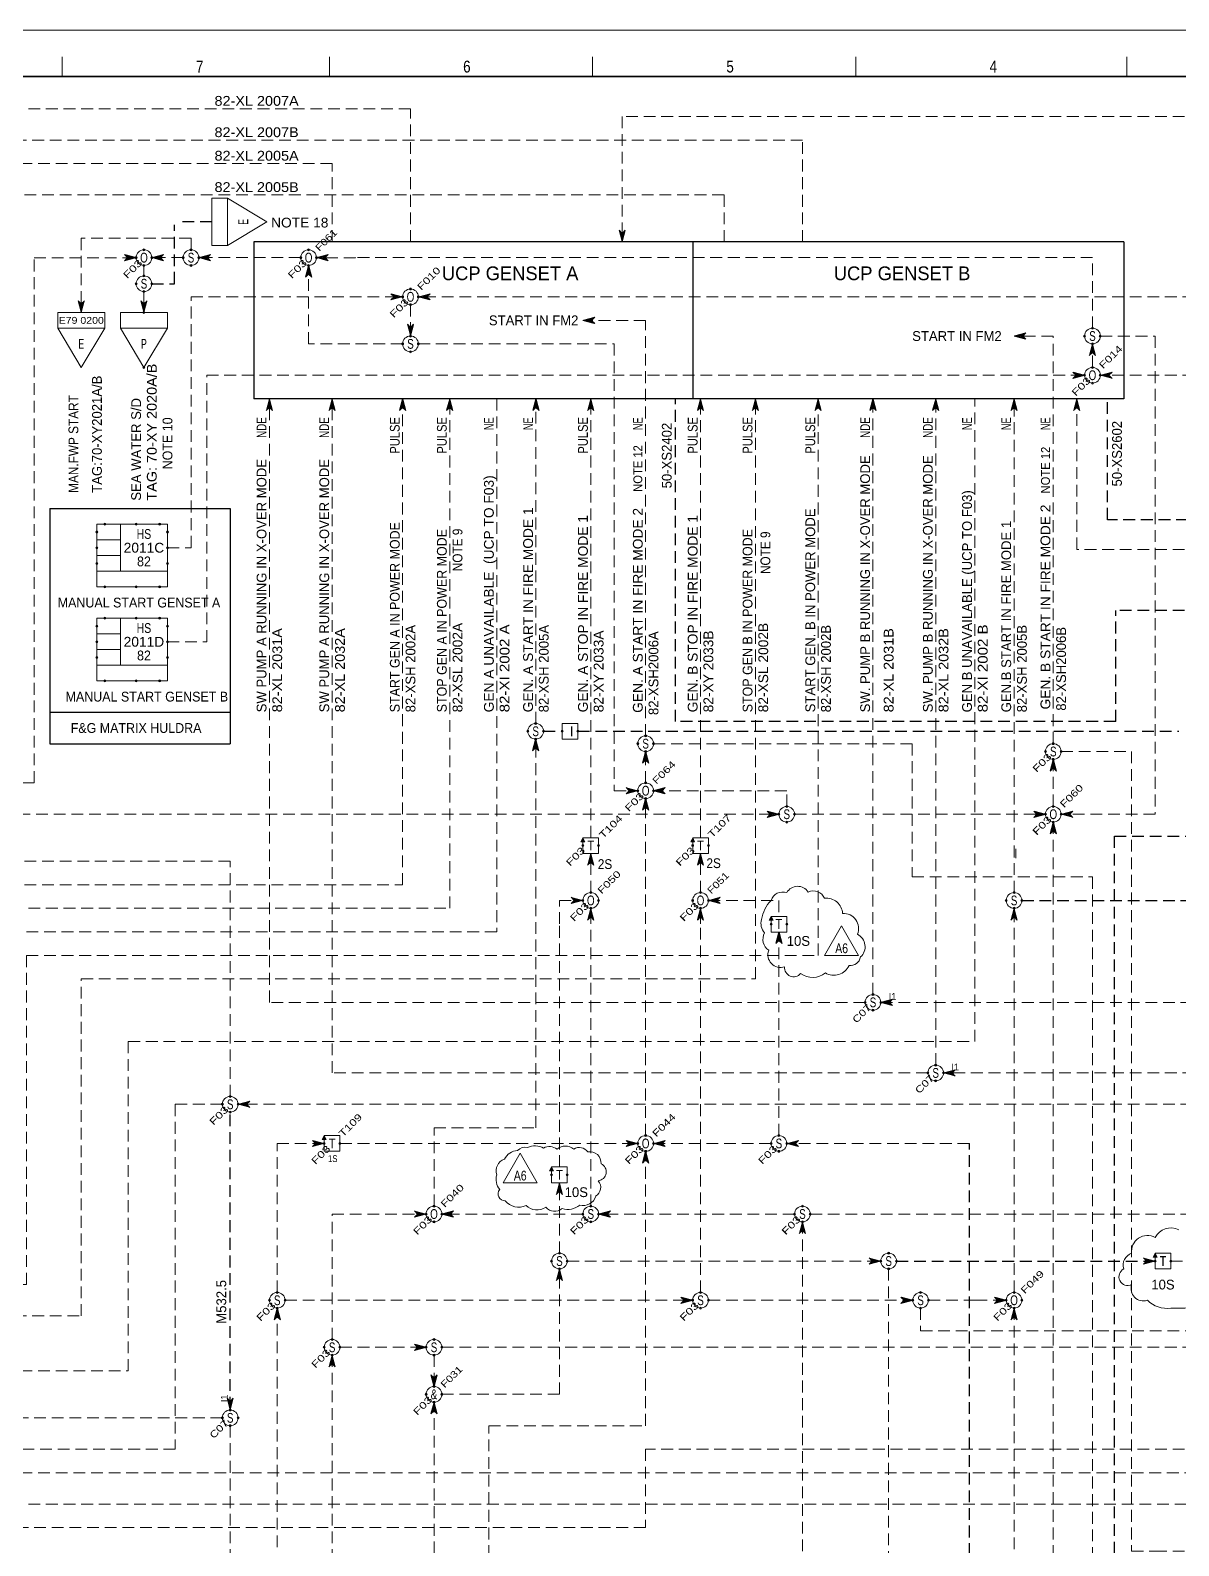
# Model space of a CAD drawing. Header units: millimetres. Extents: x 0 to 841, y 0 to 594.
# Drawn here: x 343 to 636, y 207.4 to 594 of the extents above; entities that cross this region are included whole.
import ezdxf
from ezdxf.enums import TextEntityAlignment as Align

# ---------------------------------------------------------------- set-up
doc = ezdxf.new("R2010")
doc.units = ezdxf.units.MM
doc.header["$PDMODE"] = 32
doc.header["$PDSIZE"] = 0.5
doc.linetypes.add('MEDIUM_DASHED', pattern=[4.5, 3, -1.5])
for name, color, linetype, lineweight in [('1', 7, 'Continuous', 13), ('12', 7, 'Continuous', 25), ('14', 7, 'MEDIUM_DASHED', 25), ('34', 7, 'Continuous', 25), ('46', 7, 'MEDIUM_DASHED', 13), ('48', 7, 'Continuous', 13), ('50', 7, 'Continuous', 13), ('51', 7, 'Continuous', 13), ('53', 7, 'Continuous', 13), ('9', 7, 'Continuous', 13)]:
    doc.layers.add(name, color=color, linetype=linetype, lineweight=lineweight)
doc.layers.add('45', color=7, linetype='Continuous')

msp = doc.modelspace()

# ---------------------------------------------------------------- linework, layer by layer
at = {"layer": '1'}
for p, q in [((351.136, 587.261), (351.136, 582.228)), ((419.297, 587.261), (419.297, 582.228)), ((486.455, 587.261), (486.455, 582.228)), ((553.613, 587.261), (553.613, 582.228)), ((622.776, 587.261), (622.776, 582.228))]:
    msp.add_line(p, q, dxfattribs=at)
at = {"layer": '1', "lineweight": 35}
msp.add_lwpolyline([(829.263, 112.014), (829.263, 582.228), (10.333, 582.228), (10.333, 10.382)], dxfattribs=at)
at = {"layer": '12'}
for p, q in [((400, 540), (400, 500)), ((622, 540), (400, 540)), ((512, 540), (512, 500)), ((622, 540), (622, 500)), ((622, 500), (400, 500)), ((348, 472), (348, 412)), ((348, 472), (394, 472)), ((394, 472), (394, 412)), ((348, 420), (394, 420)), ((348, 412), (394, 412))]:
    msp.add_line(p, q, dxfattribs=at)
at = {"layer": '12', "linetype": 'MEDIUM_DASHED', "lineweight": 13}
for p, q in [((560, 346), (670, 346)), ((676, 328), (576, 328))]:
    msp.add_line(p, q, dxfattribs=at)
at = {"layer": '12', "lineweight": 13}
for points in [[(0, 594), (841, 594), (841, 0), (0, 0)], [(389.339, 539.134), (389.339, 551.134), (393.339, 551.134), (393.339, 539.134)], [(350, 522), (362, 522), (362, 518), (350, 518)]]:
    msp.add_lwpolyline(points, close=True, dxfattribs=at)
for points in [[(393.339, 551.134), (403.339, 545.134), (393.339, 539.134)], [(362, 518), (356, 508), (350, 518)]]:
    msp.add_lwpolyline(points, dxfattribs=at)
at = {"layer": '12', "linetype": 'MEDIUM_DASHED', "lineweight": 13}
for points in [[(462, 500), (462, 364), (332, 364), (332, 192), (332, 190), (332, 188), (188, 188), (188, 101.984), (138, 101.984), (138, 93.795), (150.5, 93.647)], [(226, 108), (226, 148), (246, 148), (246, 252), (368, 252), (368, 336), (584, 336), (584, 500)], [(448, 246), (478, 246), (478, 278)], [(420, 256), (420, 174), (232, 174)]]:
    msp.add_lwpolyline(points, dxfattribs=at)
at = {"layer": '14'}
for p, q in [((389.339, 545.134), (380.945, 545.134)), ((379.764, 529.339), (379.764, 544.378)), ((374, 529.339), (379.764, 529.339)), ((507.638, 417.638), (507.638, 500)), ((642, 446), (619.921, 446)), ((619.921, 417.638), (619.921, 446)), ((619.921, 417.638), (507.638, 417.638)), ((473.937, 415.165), (478.677, 415.165)), ((482.677, 415.165), (636, 415.165)), ((619.638, 178.4), (619.638, 388.425)), ((619.638, 388.425), (715.827, 388.425)), ((596, 372), (650, 372)), ((394, 242.4), (394, 318)), ((582.598, 142), (582.598, 310))]:
    msp.add_line(p, q, dxfattribs=at)
msp.add_lwpolyline([(694, 446), (687.874, 446), (687.874, 469.134), (617.874, 469.134), (617.874, 500)], dxfattribs=at)
at = {"layer": '34'}
for points in [[(394, 242), (394.8, 245), (394, 244.2), (393.2, 245)], [(394, 242), (394.8, 245), (394, 244.2), (393.2, 245)], [(394, 242.4), (394.6, 244.6), (394, 244), (393.4, 244.6)], [(394, 242.4), (394.6, 244.6), (394, 244), (393.4, 244.6)], [(394, 242.8), (394.4, 244.2), (394, 243.8), (393.6, 244.2)], [(394, 242.8), (394.4, 244.2), (394, 243.8), (393.6, 244.2)], [(394, 243.2), (394.2, 243.8), (394, 243.6), (393.8, 243.8)], [(394, 243.2), (394.2, 243.8), (394, 243.6), (393.8, 243.8)]]:
    msp.add_lwpolyline(points, close=True, dxfattribs=at)
at = {"layer": '46'}
for p, q in [((372, 534), (372, 531.339)), ((372, 527.339), (372, 522)), ((472, 417.165), (472, 500)), ((594, 374), (594, 500)), ((594, 272), (594, 370)), ((478, 304), (478, 366)), ((478, 282), (478, 300)), ((634, 280), (696, 280)), ((516, 270), (568.144, 270))]:
    msp.add_line(p, q, dxfattribs=at)
at = {"layer": '46', "lineweight": 25}
msp.add_line((564, 280), (630, 280), dxfattribs=at)
at = {"layer": '46'}
for points in [[(440, 540), (440, 574), (270, 574), (273, 573.2), (272.2, 574), (273, 574.8), (270, 574)], [(750, 532), (768, 532), (768, 572), (494, 572), (494, 540), (494.8, 543), (494, 542.2), (493.2, 543), (494, 540)], [(540, 540), (540, 566), (306, 566), (309, 565.2), (308.2, 566), (309, 566.8), (306, 566)], [(420, 540), (420, 560), (292, 560), (295, 559.2), (294.2, 560), (295, 560.8), (292, 560)], [(520, 540), (520, 552), (324, 552), (327, 551.2), (326.2, 552), (327, 552.8), (324, 552)], [(384, 538), (384, 540.945), (356, 540.945), (356, 522), (356.8, 525), (356, 524.2), (355.2, 525), (356, 522)], [(192, 75.102), (192, 322), (278, 322), (278, 402), (344, 402), (344, 535.984), (370, 535.984)], [(382, 536), (374, 536), (377, 535.2), (376.2, 536), (377, 536.8), (374, 536)], [(412, 536), (386, 536), (389, 535.2), (388.2, 536), (389, 536.8), (386, 536)], [(438, 514), (414, 514), (414, 534), (413.2, 531), (414, 531.8), (414.8, 531), (414, 534)], [(614, 518), (614, 536), (426, 536), (426, 535.984), (416, 535.984)], [(683.795, 522.031), (708, 522.031), (708, 536), (640, 536), (640, 526), (442, 526)], [(378, 462), (384, 462), (384, 526), (438, 526), (435, 526.8), (435.8, 526), (435, 525.2), (438, 526)], [(394, 322), (394, 382), (254, 382), (254, 522), (280, 522), (280, 502), (280.8, 505), (280, 504.2), (279.2, 505), (280, 502)], [(440, 524), (440, 516), (440.8, 519), (440, 518.2), (439.2, 519), (440, 516)], [(500, 414), (500, 520), (484, 520), (487, 519.2), (486.2, 520), (487, 520.8), (484, 520)], [(802, 520), (822, 520), (822, 461.575), (610, 461.575), (610, 500), (609.2, 497), (610, 497.8), (610.8, 497), (610, 500)], [(604, 412), (604, 516), (594, 516), (597, 515.2), (596.2, 516), (597, 516.8), (594, 516)], [(616, 516), (630, 516), (630, 394), (606, 394), (609, 393.2), (608.2, 394), (609, 394.8), (606, 394)], [(442, 514), (492, 514), (492, 400), (498, 400), (495, 400.8), (495.8, 400), (495, 399.2), (498, 400)], [(614, 508), (614, 514), (613.2, 511), (614, 511.8), (614.8, 511), (614, 514)], [(378, 438), (388, 438), (388, 506), (612, 506), (609, 506.8), (609.8, 506), (609, 505.2), (612, 506)], [(684, 498), (702, 498), (702, 472), (640, 472), (640, 506), (616, 506)], [(154, 274), (206, 274), (206, 296), (310, 296), (310, 376), (438, 376), (438, 500)], [(154, 266), (212, 266), (212, 290), (320, 290), (320, 370), (450, 370), (450, 500)], [(258, 274), (342, 274), (342, 358), (544, 358), (544, 500), (543.2, 497), (544, 497.8), (544.8, 497), (544, 500)], [(258, 266), (356, 266), (356, 352), (528, 352), (528, 500), (527.2, 497), (528, 497.8), (528.8, 497), (528, 500)], [(556, 346), (404, 346), (404, 500), (403.2, 497), (404, 497.8), (404.8, 497), (404, 500)], [(572, 328), (420, 328), (420, 500), (419.2, 497), (420, 497.8), (420.8, 497), (420, 500)], [(486, 388), (486, 500), (485.2, 497), (486, 497.8), (486.8, 497), (486, 500)], [(514, 388), (514, 500), (513.2, 497), (514, 497.8), (514.8, 497), (514, 500)], [(558, 348), (558, 500), (557.2, 497), (558, 497.8), (558.8, 497), (558, 500)], [(574, 330), (574, 500), (573.2, 497), (574, 497.8), (574.8, 497), (574, 500)], [(670, 422), (644, 422), (644, 320), (396, 320)], [(502, 412), (568, 412), (568, 378), (614, 378), (614, 128), (506, 128), (506, 60), (314, 60), (317, 59.2), (316.2, 60), (317, 60.8), (314, 60)], [(606, 410), (624, 410), (624, 206), (630, 206), (648, 206), (648, 160), (640, 160), (640, 112.99), (520, 112.99), (520, 28), (314, 28), (317, 27.2), (316.2, 28), (317, 28.8), (314, 28)], [(446, 294), (446, 314), (472, 314), (472, 413.166)], [(500, 402), (500, 410), (499.2, 407), (500, 407.8), (500.8, 407), (500, 410)], [(604, 396), (604, 408), (603.2, 405), (604, 405.8), (604.8, 405), (604, 408)], [(536, 396), (536, 400), (502, 400), (505, 399.2), (504.2, 400), (505, 400.8), (502, 400)], [(500, 312), (500, 398), (499.2, 395), (500, 395.8), (500.8, 395), (500, 398)], [(538, 394), (598, 394), (598, 394), (602, 394), (599, 394.8), (599.8, 394), (599, 393.2), (602, 394)], [(150, 196), (198, 196), (198, 316), (286, 316), (286, 394), (534, 394)], [(604, 164), (604, 392), (603.2, 389), (604, 389.8), (604.8, 389), (604, 392)], [(486, 374), (486, 384), (485.2, 381), (486, 381.8), (486.8, 381), (486, 384)], [(514, 374), (514, 384), (513.2, 381), (514, 381.8), (514.8, 381), (514, 384)], [(670, 380), (660, 380), (660, 232), (500, 232), (500, 212), (300, 212), (303, 211.2), (302.2, 212), (303, 212.8), (300, 212)], [(478, 366), (478, 372), (484, 372)], [(516, 372), (534, 372), (534, 368)], [(486, 294), (486, 370), (485.2, 367), (486, 367.8), (486.8, 367), (486, 370)], [(514, 272), (514, 366), (514, 370)], [(534, 312), (534, 364), (533.2, 361), (534, 361.8), (534.8, 361), (534, 364)], [(284, 156), (284, 218), (690, 218), (690, 326)], [(392, 320), (380, 320), (380, 232), (230, 232), (230, 176), (230.8, 179), (230, 178.2), (229.2, 179), (230, 176)], [(210, 198), (210, 226), (672, 226), (672, 312)], [(406, 272), (406, 310), (418, 310), (415, 310.8), (415.8, 310), (415, 309.2), (418, 310)], [(422, 310), (498, 310), (495, 310.8), (495.8, 310), (495, 309.2), (498, 310)], [(532, 310), (502, 310), (505, 309.2), (504.2, 310), (505, 310.8), (502, 310)], [(582.598, 310), (536, 310), (539, 309.2), (538.2, 310), (539, 310.8), (536, 310)], [(268, 28), (254, 28), (254, 74), (460, 74), (460, 238), (500, 238), (500, 308), (499.2, 305), (500, 305.8), (500.8, 305), (500, 308)], [(420, 260), (420, 292), (444, 292), (441, 292.8), (441.8, 292), (441, 291.2), (444, 292)], [(484, 292), (448, 292), (451, 291.2), (450.2, 292), (451, 292.8), (448, 292)], [(538, 292), (488, 292), (491, 291.2), (490.2, 292), (491, 292.8), (488, 292)], [(540, 188), (540, 290), (539.2, 287), (540, 287.8), (540.8, 287), (540, 290)], [(542, 292), (650, 292), (647, 292.8), (647.8, 292), (647, 291.2), (650, 292)], [(480, 280), (560, 280), (557, 280.8), (557.8, 280), (557, 279.2), (560, 280)], [(562, 278), (562, 162), (602, 162), (599, 162.8), (599.8, 162), (599, 161.2), (602, 162)], [(408, 270), (512, 270), (509, 270.8), (509.8, 270), (509, 269.2), (512, 270)], [(406, 198), (406, 268), (405.2, 265), (406, 265.8), (406.8, 265), (406, 268)], [(570.144, 268), (570.144, 262.205), (698, 262.205)], [(572.144, 270), (584.144, 270), (592, 270)], [(594, 202), (594, 268), (593.2, 265), (594, 265.8), (594.8, 265), (594, 268)], [(392, 240), (152, 240), (152, 260), (151.2, 257), (152, 257.8), (152.8, 257), (152, 260)], [(422, 258), (444, 258), (441, 258.8), (441.8, 258), (441, 257.2), (444, 258)], [(446, 256), (446, 248), (446.8, 251), (446, 250.2), (445.2, 251), (446, 248)], [(448, 258), (728, 258), (725, 258.8), (725.8, 258), (725, 257.2), (728, 258)], [(446, 43.433), (446, 244), (445.2, 241), (446, 241.8), (446.8, 241), (446, 244)], [(394, 238), (394, 98.803), (394.8, 101.803), (394, 101.003), (393.2, 101.803), (394, 98.803)]]:
    msp.add_lwpolyline(points, dxfattribs=at)
for points in [[(494, 540.4), (494.6, 542.6), (494, 542), (493.4, 542.6)], [(494, 540.8), (494.4, 542.2), (494, 541.8), (493.6, 542.2)], [(494, 541.2), (494.2, 541.8), (494, 541.6), (493.8, 541.8)], [(370, 536), (367, 536.8), (367.8, 536), (367, 535.2)], [(369.6, 536), (367.4, 536.6), (368, 536), (367.4, 535.4)], [(369.2, 536), (367.8, 536.4), (368.2, 536), (367.8, 535.6)], [(368.8, 536), (368.2, 536.2), (368.4, 536), (368.2, 535.8)], [(374.4, 536), (376.6, 535.4), (376, 536), (376.6, 536.6)], [(374.8, 536), (376.2, 535.6), (375.8, 536), (376.2, 536.4)], [(375.2, 536), (375.8, 535.8), (375.6, 536), (375.8, 536.2)], [(386.4, 536), (388.6, 535.4), (388, 536), (388.6, 536.6)], [(386.8, 536), (388.2, 535.6), (387.8, 536), (388.2, 536.4)], [(387.2, 536), (387.8, 535.8), (387.6, 536), (387.8, 536.2)], [(414, 533.6), (413.4, 531.4), (414, 532), (414.6, 531.4)], [(416, 536), (419, 535.2), (418.2, 536), (419, 536.8)], [(416.4, 536), (418.6, 535.4), (418, 536), (418.6, 536.6)], [(416.8, 536), (418.2, 535.6), (417.8, 536), (418.2, 536.4)], [(417.2, 536), (417.8, 535.8), (417.6, 536), (417.8, 536.2)], [(414, 533.2), (413.6, 531.8), (414, 532.2), (414.4, 531.8)], [(414, 532.8), (413.8, 532.2), (414, 532.4), (414.2, 532.2)], [(437.6, 526), (435.4, 526.6), (436, 526), (435.4, 525.4)], [(437.2, 526), (435.8, 526.4), (436.2, 526), (435.8, 525.6)], [(436.8, 526), (436.2, 526.2), (436.4, 526), (436.2, 525.8)], [(442, 526), (445, 525.2), (444.2, 526), (445, 526.8)], [(442.4, 526), (444.6, 525.4), (444, 526), (444.6, 526.6)], [(442.8, 526), (444.2, 525.6), (443.8, 526), (444.2, 526.4)], [(443.2, 526), (443.8, 525.8), (443.6, 526), (443.8, 526.2)], [(356, 522.4), (356.6, 524.6), (356, 524), (355.4, 524.6)], [(356, 522.8), (356.4, 524.2), (356, 523.8), (355.6, 524.2)], [(356, 523.2), (356.2, 523.8), (356, 523.6), (355.8, 523.8)], [(372, 522), (372.8, 525), (372, 524.2), (371.2, 525)], [(372, 522.4), (372.6, 524.6), (372, 524), (371.4, 524.6)], [(372, 522.8), (372.4, 524.2), (372, 523.8), (371.6, 524.2)], [(372, 523.2), (372.2, 523.8), (372, 523.6), (371.8, 523.8)], [(440, 516.4), (440.6, 518.6), (440, 518), (439.4, 518.6)], [(440, 516.8), (440.4, 518.2), (440, 517.8), (439.6, 518.2)], [(484.4, 520), (486.6, 519.4), (486, 520), (486.6, 520.6)], [(484.8, 520), (486.2, 519.6), (485.8, 520), (486.2, 520.4)], [(485.2, 520), (485.8, 519.8), (485.6, 520), (485.8, 520.2)], [(440, 517.2), (440.2, 517.8), (440, 517.6), (439.8, 517.8)], [(594.4, 516), (596.6, 515.4), (596, 516), (596.6, 516.6)], [(594.8, 516), (596.2, 515.6), (595.8, 516), (596.2, 516.4)], [(595.2, 516), (595.8, 515.8), (595.6, 516), (595.8, 516.2)], [(614, 513.6), (613.4, 511.4), (614, 512), (614.6, 511.4)], [(614, 513.2), (613.6, 511.8), (614, 512.2), (614.4, 511.8)], [(614, 512.8), (613.8, 512.2), (614, 512.4), (614.2, 512.2)], [(611.6, 506), (609.4, 506.6), (610, 506), (609.4, 505.4)], [(616, 506), (619, 505.2), (618.2, 506), (619, 506.8)], [(616.4, 506), (618.6, 505.4), (618, 506), (618.6, 506.6)], [(611.2, 506), (609.8, 506.4), (610.2, 506), (609.8, 505.6)], [(610.8, 506), (610.2, 506.2), (610.4, 506), (610.2, 505.8)], [(616.8, 506), (618.2, 505.6), (617.8, 506), (618.2, 506.4)], [(617.2, 506), (617.8, 505.8), (617.6, 506), (617.8, 506.2)], [(404, 499.6), (403.4, 497.4), (404, 498), (404.6, 497.4)], [(404, 499.2), (403.6, 497.8), (404, 498.2), (404.4, 497.8)], [(404, 498.8), (403.8, 498.2), (404, 498.4), (404.2, 498.2)], [(420, 499.6), (419.4, 497.4), (420, 498), (420.6, 497.4)], [(420, 499.2), (419.6, 497.8), (420, 498.2), (420.4, 497.8)], [(420, 498.8), (419.8, 498.2), (420, 498.4), (420.2, 498.2)], [(438, 500), (437.2, 497), (438, 497.8), (438.8, 497)], [(438, 499.6), (437.4, 497.4), (438, 498), (438.6, 497.4)], [(438, 499.2), (437.6, 497.8), (438, 498.2), (438.4, 497.8)], [(438, 498.8), (437.8, 498.2), (438, 498.4), (438.2, 498.2)], [(450, 500), (449.2, 497), (450, 497.8), (450.8, 497)], [(450, 499.6), (449.4, 497.4), (450, 498), (450.6, 497.4)], [(450, 499.2), (449.6, 497.8), (450, 498.2), (450.4, 497.8)], [(450, 498.8), (449.8, 498.2), (450, 498.4), (450.2, 498.2)], [(472, 500), (471.2, 497), (472, 497.8), (472.8, 497)], [(472, 499.6), (471.4, 497.4), (472, 498), (472.6, 497.4)], [(472, 499.2), (471.6, 497.8), (472, 498.2), (472.4, 497.8)], [(472, 498.8), (471.8, 498.2), (472, 498.4), (472.2, 498.2)], [(486, 499.6), (485.4, 497.4), (486, 498), (486.6, 497.4)], [(486, 499.2), (485.6, 497.8), (486, 498.2), (486.4, 497.8)], [(486, 498.8), (485.8, 498.2), (486, 498.4), (486.2, 498.2)], [(514, 499.6), (513.4, 497.4), (514, 498), (514.6, 497.4)], [(514, 499.2), (513.6, 497.8), (514, 498.2), (514.4, 497.8)], [(514, 498.8), (513.8, 498.2), (514, 498.4), (514.2, 498.2)], [(528, 499.6), (527.4, 497.4), (528, 498), (528.6, 497.4)], [(528, 499.2), (527.6, 497.8), (528, 498.2), (528.4, 497.8)], [(528, 498.8), (527.8, 498.2), (528, 498.4), (528.2, 498.2)], [(544, 499.6), (543.4, 497.4), (544, 498), (544.6, 497.4)], [(544, 499.2), (543.6, 497.8), (544, 498.2), (544.4, 497.8)], [(544, 498.8), (543.8, 498.2), (544, 498.4), (544.2, 498.2)], [(558, 499.6), (557.4, 497.4), (558, 498), (558.6, 497.4)], [(558, 499.2), (557.6, 497.8), (558, 498.2), (558.4, 497.8)], [(558, 498.8), (557.8, 498.2), (558, 498.4), (558.2, 498.2)], [(574, 499.6), (573.4, 497.4), (574, 498), (574.6, 497.4)], [(574, 499.2), (573.6, 497.8), (574, 498.2), (574.4, 497.8)], [(574, 498.8), (573.8, 498.2), (574, 498.4), (574.2, 498.2)], [(594, 500), (593.2, 497), (594, 497.8), (594.8, 497)], [(594, 499.6), (593.4, 497.4), (594, 498), (594.6, 497.4)], [(594, 499.2), (593.6, 497.8), (594, 498.2), (594.4, 497.8)], [(594, 498.8), (593.8, 498.2), (594, 498.4), (594.2, 498.2)], [(610, 499.6), (609.4, 497.4), (610, 498), (610.6, 497.4)], [(610, 499.2), (609.6, 497.8), (610, 498.2), (610.4, 497.8)], [(610, 498.8), (609.8, 498.2), (610, 498.4), (610.2, 498.2)], [(471.937, 413.165), (471.137, 410.165), (471.937, 410.965), (472.737, 410.165)], [(471.937, 412.765), (471.337, 410.565), (471.937, 411.165), (472.537, 410.565)], [(471.937, 412.365), (471.537, 410.965), (471.937, 411.365), (472.337, 410.965)], [(471.937, 411.965), (471.737, 411.365), (471.937, 411.565), (472.137, 411.365)], [(500, 409.6), (499.4, 407.4), (500, 408), (500.6, 407.4)], [(500, 409.2), (499.6, 407.8), (500, 408.2), (500.4, 407.8)], [(500, 408.8), (499.8, 408.2), (500, 408.4), (500.2, 408.2)], [(604, 407.6), (603.4, 405.4), (604, 406), (604.6, 405.4)], [(604, 407.2), (603.6, 405.8), (604, 406.2), (604.4, 405.8)], [(604, 406.8), (603.8, 406.2), (604, 406.4), (604.2, 406.2)], [(497.6, 400), (495.4, 400.6), (496, 400), (495.4, 399.4)], [(497.2, 400), (495.8, 400.4), (496.2, 400), (495.8, 399.6)], [(496.8, 400), (496.2, 400.2), (496.4, 400), (496.2, 399.8)], [(502.4, 400), (504.6, 399.4), (504, 400), (504.6, 400.6)], [(502.8, 400), (504.2, 399.6), (503.8, 400), (504.2, 400.4)], [(503.2, 400), (503.8, 399.8), (503.6, 400), (503.8, 400.2)], [(500, 397.6), (499.4, 395.4), (500, 396), (500.6, 395.4)], [(500, 397.2), (499.6, 395.8), (500, 396.2), (500.4, 395.8)], [(500, 396.8), (499.8, 396.2), (500, 396.4), (500.2, 396.2)], [(534, 394), (531, 394.8), (531.8, 394), (531, 393.2)], [(533.6, 394), (531.4, 394.6), (532, 394), (531.4, 393.4)], [(533.2, 394), (531.8, 394.4), (532.2, 394), (531.8, 393.6)], [(601.6, 394), (599.4, 394.6), (600, 394), (599.4, 393.4)], [(601.2, 394), (599.8, 394.4), (600.2, 394), (599.8, 393.6)], [(606.4, 394), (608.6, 393.4), (608, 394), (608.6, 394.6)], [(606.8, 394), (608.2, 393.6), (607.8, 394), (608.2, 394.4)], [(532.8, 394), (532.2, 394.2), (532.4, 394), (532.2, 393.8)], [(600.8, 394), (600.2, 394.2), (600.4, 394), (600.2, 393.8)], [(604, 391.6), (603.4, 389.4), (604, 390), (604.6, 389.4)], [(604, 391.2), (603.6, 389.8), (604, 390.2), (604.4, 389.8)], [(604, 390.8), (603.8, 390.2), (604, 390.4), (604.2, 390.2)], [(607.2, 394), (607.8, 393.8), (607.6, 394), (607.8, 394.2)], [(486, 383.6), (485.4, 381.4), (486, 382), (486.6, 381.4)], [(486, 383.2), (485.6, 381.8), (486, 382.2), (486.4, 381.8)], [(486, 382.8), (485.8, 382.2), (486, 382.4), (486.2, 382.2)], [(514, 383.6), (513.4, 381.4), (514, 382), (514.6, 381.4)], [(514, 383.2), (513.6, 381.8), (514, 382.2), (514.4, 381.8)], [(514, 382.8), (513.8, 382.2), (514, 382.4), (514.2, 382.2)], [(484, 372), (481, 372.8), (481.8, 372), (481, 371.2)], [(483.6, 372), (481.4, 372.6), (482, 372), (481.4, 371.4)], [(483.2, 372), (481.8, 372.4), (482.2, 372), (481.8, 371.6)], [(482.8, 372), (482.2, 372.2), (482.4, 372), (482.2, 371.8)], [(516, 372), (519, 371.2), (518.2, 372), (519, 372.8)], [(516.4, 372), (518.6, 371.4), (518, 372), (518.6, 372.6)], [(516.8, 372), (518.2, 371.6), (517.8, 372), (518.2, 372.4)], [(517.2, 372), (517.8, 371.8), (517.6, 372), (517.8, 372.2)], [(486, 369.6), (485.4, 367.4), (486, 368), (486.6, 367.4)], [(486, 369.2), (485.6, 367.8), (486, 368.2), (486.4, 367.8)], [(486, 368.8), (485.8, 368.2), (486, 368.4), (486.2, 368.2)], [(514, 370), (513.2, 367), (514, 367.8), (514.8, 367)], [(514, 369.6), (513.4, 367.4), (514, 368), (514.6, 367.4)], [(514, 369.2), (513.6, 367.8), (514, 368.2), (514.4, 367.8)], [(514, 368.8), (513.8, 368.2), (514, 368.4), (514.2, 368.2)], [(594, 370), (593.2, 367), (594, 367.8), (594.8, 367)], [(594, 369.6), (593.4, 367.4), (594, 368), (594.6, 367.4)], [(594, 369.2), (593.6, 367.8), (594, 368.2), (594.4, 367.8)], [(594, 368.8), (593.8, 368.2), (594, 368.4), (594.2, 368.2)], [(534, 363.6), (533.4, 361.4), (534, 362), (534.6, 361.4)], [(534, 363.2), (533.6, 361.8), (534, 362.2), (534.4, 361.8)], [(534, 362.8), (533.8, 362.2), (534, 362.4), (534.2, 362.2)], [(560, 346), (563, 345.2), (562.2, 346), (563, 346.8)], [(560.4, 346), (562.6, 345.4), (562, 346), (562.6, 346.6)], [(560.8, 346), (562.2, 345.6), (561.8, 346), (562.2, 346.4)], [(561.2, 346), (561.8, 345.8), (561.6, 346), (561.8, 346.2)], [(576, 328), (579, 327.2), (578.2, 328), (579, 328.8)], [(576.4, 328), (578.6, 327.4), (578, 328), (578.6, 328.6)], [(576.8, 328), (578.2, 327.6), (577.8, 328), (578.2, 328.4)], [(577.2, 328), (577.8, 327.8), (577.6, 328), (577.8, 328.2)], [(396, 320), (399, 319.2), (398.2, 320), (399, 320.8)], [(396.4, 320), (398.6, 319.4), (398, 320), (398.6, 320.6)], [(396.8, 320), (398.2, 319.6), (397.8, 320), (398.2, 320.4)], [(397.2, 320), (397.8, 319.8), (397.6, 320), (397.8, 320.2)], [(417.6, 310), (415.4, 310.6), (416, 310), (415.4, 309.4)], [(417.2, 310), (415.8, 310.4), (416.2, 310), (415.8, 309.6)], [(416.8, 310), (416.2, 310.2), (416.4, 310), (416.2, 309.8)], [(497.6, 310), (495.4, 310.6), (496, 310), (495.4, 309.4)], [(497.2, 310), (495.8, 310.4), (496.2, 310), (495.8, 309.6)], [(496.8, 310), (496.2, 310.2), (496.4, 310), (496.2, 309.8)], [(502.4, 310), (504.6, 309.4), (504, 310), (504.6, 310.6)], [(502.8, 310), (504.2, 309.6), (503.8, 310), (504.2, 310.4)], [(503.2, 310), (503.8, 309.8), (503.6, 310), (503.8, 310.2)], [(536.4, 310), (538.6, 309.4), (538, 310), (538.6, 310.6)], [(536.8, 310), (538.2, 309.6), (537.8, 310), (538.2, 310.4)], [(537.2, 310), (537.8, 309.8), (537.6, 310), (537.8, 310.2)], [(500, 307.6), (499.4, 305.4), (500, 306), (500.6, 305.4)], [(500, 307.2), (499.6, 305.8), (500, 306.2), (500.4, 305.8)], [(500, 306.8), (499.8, 306.2), (500, 306.4), (500.2, 306.2)], [(478, 300), (477.2, 297), (478, 297.8), (478.8, 297)], [(478, 299.6), (477.4, 297.4), (478, 298), (478.6, 297.4)], [(478, 299.2), (477.6, 297.8), (478, 298.2), (478.4, 297.8)], [(478, 298.8), (477.8, 298.2), (478, 298.4), (478.2, 298.2)], [(443.6, 292), (441.4, 292.6), (442, 292), (441.4, 291.4)], [(443.2, 292), (441.8, 292.4), (442.2, 292), (441.8, 291.6)], [(442.8, 292), (442.2, 292.2), (442.4, 292), (442.2, 291.8)], [(448.4, 292), (450.6, 291.4), (450, 292), (450.6, 292.6)], [(448.8, 292), (450.2, 291.6), (449.8, 292), (450.2, 292.4)], [(449.2, 292), (449.8, 291.8), (449.6, 292), (449.8, 292.2)], [(488.4, 292), (490.6, 291.4), (490, 292), (490.6, 292.6)], [(488.8, 292), (490.2, 291.6), (489.8, 292), (490.2, 292.4)], [(489.2, 292), (489.8, 291.8), (489.6, 292), (489.8, 292.2)], [(540, 289.6), (539.4, 287.4), (540, 288), (540.6, 287.4)], [(540, 289.2), (539.6, 287.8), (540, 288.2), (540.4, 287.8)], [(540, 288.8), (539.8, 288.2), (540, 288.4), (540.2, 288.2)], [(559.6, 280), (557.4, 280.6), (558, 280), (557.4, 279.4)], [(559.2, 280), (557.8, 280.4), (558.2, 280), (557.8, 279.6)], [(558.8, 280), (558.2, 280.2), (558.4, 280), (558.2, 279.8)], [(630, 280), (627, 280.8), (627.8, 280), (627, 279.2)], [(629.6, 280), (627.4, 280.6), (628, 280), (627.4, 279.4)], [(629.2, 280), (627.8, 280.4), (628.2, 280), (627.8, 279.6)], [(628.8, 280), (628.2, 280.2), (628.4, 280), (628.2, 279.8)], [(478, 278), (477.2, 275), (478, 275.8), (478.8, 275)], [(478, 277.6), (477.4, 275.4), (478, 276), (478.6, 275.4)], [(478, 277.2), (477.6, 275.8), (478, 276.2), (478.4, 275.8)], [(478, 276.8), (477.8, 276.2), (478, 276.4), (478.2, 276.2)], [(568.144, 270), (565.144, 270.8), (565.944, 270), (565.144, 269.2)], [(592, 270), (589, 270.8), (589.8, 270), (589, 269.2)], [(406, 267.6), (405.4, 265.4), (406, 266), (406.6, 265.4)], [(406, 267.2), (405.6, 265.8), (406, 266.2), (406.4, 265.8)], [(406, 266.8), (405.8, 266.2), (406, 266.4), (406.2, 266.2)], [(511.6, 270), (509.4, 270.6), (510, 270), (509.4, 269.4)], [(511.2, 270), (509.8, 270.4), (510.2, 270), (509.8, 269.6)], [(510.8, 270), (510.2, 270.2), (510.4, 270), (510.2, 269.8)], [(567.744, 270), (565.544, 270.6), (566.144, 270), (565.544, 269.4)], [(567.344, 270), (565.944, 270.4), (566.344, 270), (565.944, 269.6)], [(566.944, 270), (566.344, 270.2), (566.544, 270), (566.344, 269.8)], [(591.6, 270), (589.4, 270.6), (590, 270), (589.4, 269.4)], [(591.2, 270), (589.8, 270.4), (590.2, 270), (589.8, 269.6)], [(590.8, 270), (590.2, 270.2), (590.4, 270), (590.2, 269.8)], [(594, 267.6), (593.4, 265.4), (594, 266), (594.6, 265.4)], [(594, 267.2), (593.6, 265.8), (594, 266.2), (594.4, 265.8)], [(594, 266.8), (593.8, 266.2), (594, 266.4), (594.2, 266.2)], [(420, 256), (419.2, 253), (420, 253.8), (420.8, 253)], [(420, 255.6), (419.4, 253.4), (420, 254), (420.6, 253.4)], [(420, 255.2), (419.6, 253.8), (420, 254.2), (420.4, 253.8)], [(443.6, 258), (441.4, 258.6), (442, 258), (441.4, 257.4)], [(443.2, 258), (441.8, 258.4), (442.2, 258), (441.8, 257.6)], [(442.8, 258), (442.2, 258.2), (442.4, 258), (442.2, 257.8)], [(420, 254.8), (419.8, 254.2), (420, 254.4), (420.2, 254.2)], [(446, 248.4), (446.6, 250.6), (446, 250), (445.4, 250.6)], [(446, 248.8), (446.4, 250.2), (446, 249.8), (445.6, 250.2)], [(446, 249.2), (446.2, 249.8), (446, 249.6), (445.8, 249.8)], [(446, 243.6), (445.4, 241.4), (446, 242), (446.6, 241.4)], [(446, 243.2), (445.6, 241.8), (446, 242.2), (446.4, 241.8)], [(446, 242.8), (445.8, 242.2), (446, 242.4), (446.2, 242.2)]]:
    msp.add_lwpolyline(points, close=True, dxfattribs=at)
at = {"layer": '48'}
for p, q in [((366, 468), (366, 456)), ((360, 464), (366, 464)), ((360, 460), (366, 460)), ((366, 444), (366, 432)), ((360, 440), (366, 440)), ((360, 436), (366, 436))]:
    msp.add_line(p, q, dxfattribs=at)
for points in [[(360, 468), (378, 468), (378, 456), (360, 456)], [(360, 444), (378, 444), (378, 432), (360, 432)], [(478.677, 413.165), (482.677, 413.165), (482.677, 417.165), (478.677, 417.165)], [(484, 388), (483.5, 387), (484.5, 387)], [(484, 384), (488, 384), (488, 388), (484, 388)], [(512, 388), (511.5, 387), (512.5, 387)], [(512, 384), (516, 384), (516, 388), (512, 388)], [(532, 367.948), (531.5, 366.948), (532.5, 366.948)], [(532, 367.948), (536, 367.948), (536, 363.948), (532, 363.948)], [(418, 312), (417.5, 311), (418.5, 311)], [(418, 308), (422, 308), (422, 312), (418, 312)], [(476, 304), (475.5, 303), (476.5, 303)], [(476, 304), (480, 304), (480, 300), (476, 300)], [(630, 282), (629.5, 281), (630.5, 281)], [(630, 282), (634, 282), (634, 278), (630, 278)]]:
    msp.add_lwpolyline(points, close=True, dxfattribs=at)
for points in [[(360, 456), (360, 452), (378, 452), (378, 456)], [(360, 432), (360, 428), (378, 428), (378, 432)], [(483.638, 387.102), (484.031, 387.732), (484.346, 387.102), (483.795, 387.102), (484.031, 387.496), (484.189, 387.181), (483.953, 387.181)], [(511.638, 387.102), (512.031, 387.732), (512.346, 387.102), (511.795, 387.102), (512.031, 387.496), (512.189, 387.181), (511.953, 387.181)], [(531.638, 367.05), (531.953, 367.68), (532.346, 367.05), (531.795, 367.129), (531.953, 367.444), (532.11, 367.208), (531.953, 367.208)], [(417.638, 311.102), (418.031, 311.732), (418.346, 311.102), (417.795, 311.102), (418.031, 311.496), (418.189, 311.181), (417.953, 311.181)], [(475.638, 303.102), (475.953, 303.732), (476.346, 303.102), (475.795, 303.181), (475.953, 303.496), (476.11, 303.26), (475.953, 303.26)], [(629.638, 281.102), (629.953, 281.732), (630.346, 281.102), (629.795, 281.181), (629.953, 281.496), (630.11, 281.26), (629.953, 281.26)]]:
    msp.add_lwpolyline(points, dxfattribs=at)
for centre in [(372, 536), (384, 536), (414, 536), (372, 529.339), (440, 526), (440, 514), (614, 516), (614, 506), (471.937, 415.165), (500, 412), (604, 410), (500, 400), (536, 394), (604, 394), (486, 372), (514, 372), (594, 372), (558, 346), (574, 328), (394, 320), (500, 310), (534, 310), (446, 292), (486, 292), (540, 292), (478, 280), (562, 280), (406, 270), (514, 270), (570.144, 270), (594, 270), (420, 258), (446, 258), (446, 246), (394, 240)]:
    msp.add_circle(centre, 2, dxfattribs=at)
for p in [(372, 538), (384, 538), (414, 538), (370, 536), (372, 534), (374, 536), (382, 536), (384, 534), (386, 536), (412, 536), (414, 534), (416, 536), (372, 531.339), (370, 529.339), (372, 527.339), (374, 529.339), (438, 526), (440, 528), (442, 526), (440, 524), (614, 518), (438, 514), (440, 516), (442, 514), (612, 516), (614, 514), (616, 516), (440, 512), (614, 508), (612, 506), (614, 504), (616, 506), (362, 468), (370, 468), (376, 468), (360, 466), (378, 466), (360, 462), (378, 462), (360, 458), (378, 458), (362, 452), (370, 452), (376, 452), (360, 442), (362, 444), (370, 444), (376, 444), (378, 442), (360, 438), (378, 438), (360, 434), (378, 434), (362, 428), (370, 428), (376, 428), (469.937, 415.165), (471.937, 417.165), (473.937, 415.165), (478.677, 415.165), (482.677, 415.165), (500, 414), (471.937, 413.165), (498, 412), (500, 410), (502, 412), (602, 410), (604, 412), (606, 410), (604, 408), (500, 402), (498, 400), (500, 398), (502, 400), (536, 396), (604, 396), (534, 394), (536, 392), (538, 394), (602, 394), (604, 392), (606, 394), (484, 386), (488, 386), (512, 386), (516, 386), (484, 372), (486, 374), (488, 372), (512, 372), (514, 374), (516, 372), (592, 372), (594, 374), (596, 372), (486, 370), (514, 370), (594, 370), (532, 365.948), (536, 365.948), (558, 348), (556, 346), (558, 344), (560, 346), (574, 330), (572, 328), (574, 326), (576, 328), (394, 322), (392, 320), (394, 318), (396, 320), (418, 310), (422, 310), (498, 310), (500, 312), (502, 310), (532, 310), (534, 312), (536, 310), (500, 308), (534, 308), (476, 302), (480, 302), (446, 294), (486, 294), (540, 294), (444, 292), (446, 290), (448, 292), (484, 292), (486, 290), (488, 292), (538, 292), (540, 290), (542, 292), (478, 282), (562, 282), (476, 280), (480, 280), (560, 280), (564, 280), (630, 280), (634, 280), (478, 278), (562, 278), (406, 272), (514, 272), (570.144, 272), (594, 272), (404, 270), (406, 268), (408, 270), (512, 270), (514, 268), (516, 270), (568.144, 270), (570.144, 268), (572.144, 270), (592, 270), (594, 268), (596, 270), (420, 260), (446, 260), (418, 258), (420, 256), (422, 258), (444, 258), (446, 256), (448, 258), (446, 248), (444, 246), (446, 244), (448, 246), (392, 240), (394, 242), (396, 240), (394, 238)]:
    msp.add_point(p, dxfattribs=at)
at = {"layer": '50'}
for points in [[(550.001, 365.499), (545.671, 357.999), (554.331, 357.999)], [(468.001, 307.499), (463.671, 299.999), (472.331, 299.999)]]:
    msp.add_lwpolyline(points, close=True, dxfattribs=at)
at = {"layer": '51'}
for centre, radius, start, end in [((538.782, 372.399), 3.21, 32.60697, 150.08966), ((538.679, 365.615), 9.24, 136.29141, 170.55556), ((535, 371), 3.162, 71.56505, 161.56505), ((542.815, 371.406), 3.03, 22.1254, 116.01087), ((546.156, 368.489), 4.093, 2.28629, 97.49016), ((550.544, 364.875), 3.789, 336.4053, 94.52452), ((532.987, 366.13), 3.566, 163.69172, 222.4372), ((533.3, 362.068), 3.378, 150.64934, 235.55934), ((552.477, 360.204), 3.51, 311.58301, 63.99522), ((534.433, 358.16), 3.244, 159.7602, 288.53271), ((552.158, 358.068), 2.695, 264.24559, 349.51538), ((537.76, 354.849), 2.308, 174.16675, 320.45643), ((542.625, 357.494), 5.142, 233.13607, 309.06819), ((548.018, 357.185), 4.267, 239.70401, 335.08251), ((471.804, 304.942), 4.449, 61.02816, 115.87431), ((479.523, 306.02), 3.314, 49.96998, 130.03002), ((465, 303), 3.162, 108.43495, 198.43495), ((467.589, 304.235), 4, 93.92912, 153.81389), ((469.198, 306.431), 2.6, 75.19757, 136.37567), ((475.467, 306.11), 3.114, 51.82169, 118.95341), ((483.083, 306.342), 2.636, 34.56493, 122.80659), ((485.786, 305.037), 2.85, 356.16563, 100.77866), ((465.774, 300.829), 3.951, 162.76413, 220.6349), ((487.606, 302.768), 2.317, 277.56304, 63.7548), ((464.056, 297.099), 1.726, 137.89122, 273.4449), ((485.961, 298.778), 2.582, 299.84919, 40.9719), ((467.546, 298.127), 4.364, 219.08968, 296.22278), ((472.298, 297.036), 3.993, 225.00489, 303.69422), ((480.102, 298.09), 4.923, 253.02306, 309.06724), ((484.09, 297.424), 3.278, 254.3238, 344.33631), ((476.755, 295.627), 2.947, 220.46271, 310.38588), ((628, 282.5), 4.031, 60.25512, 187.12502), ((634, 284), 4.472, 63.43495, 153.43495), ((625, 279), 3.162, 108.43495, 198.43495), ((623, 276), 2.236, 116.56505, 296.56505), ((627, 273), 3.162, 161.56505, 288.43495), ((633, 275), 7.071, 225, 278.1301), ((636, 304), 36.056, 266.82017, 289.44003)]:
    msp.add_arc(centre, radius, start, end, dxfattribs=at)
at = {"layer": '53'}
msp.add_lwpolyline([(366, 522), (378, 522), (378, 518), (366, 518)], close=True, dxfattribs=at)
msp.add_lwpolyline([(378, 518), (372, 508), (366, 518)], dxfattribs=at)
for p in [(372, 522), (372, 508)]:
    msp.add_point(p, dxfattribs=at)
at = {"layer": '9'}
msp.add_lwpolyline([(0, 0), (841, 0), (841, 594), (0, 594)], close=True, dxfattribs=at)

# ---------------------------------------------------------------- texts
at = {"layer": '1', "width": 0.85}
for s, p in [('7', (386.224, 583.235)), ('6', (454.385, 583.235)), ('5', (521.543, 583.235)), ('4', (588.702, 583.235))]:
    msp.add_text(s, height=3.02, dxfattribs=at).set_placement(p, align=Align.CENTER)
at = {"layer": '12'}
for s, width, p in [('82-XL 2007A', 1.1, (390, 574.75)), ('82-XL 2007B', 1.1, (390, 566.75)), ('82-XL 2005A', 1.1, (390, 560.75)), ('82-XL 2005B', 1.1, (390, 552.75)), ('MANUAL START GENSET A', 0.95, (350, 446.75)), ('MANUAL START GENSET B', 0.95, (352, 422.75))]:
    msp.add_text(s, height=2.5, dxfattribs=dict(at, width=width)).set_placement(p)
for s, height, width, p in [('E', 2.5, 0.65, (398.589, 545.134)), ('NOTE 12', 2.25, 0.95, (499.125, 482.2)), ('NOTE 12', 2.25, 0.95, (603.125, 481.8)), ('GEN. A START IN FIRE MODE 2', 2.5, 1.05, (499.25, 446)), ('GEN. B START IN FIRE MODE 2', 2.5, 1.05, (603.25, 446.866))]:
    msp.add_text(s, height=height, rotation=90, dxfattribs=dict(at, width=width)).set_placement(p, align=Align.CENTER)
for s, height, width, p in [('NOTE 18', 2.5, 1.05, (411.748, 543.694)), ('E79 0200', 1.75, 1.15, (356, 519.125)), ('E', 2.5, 0.65, (356, 512.75)), ('F&G MATRIX HULDRA', 2.5, 0.95, (369.992, 414.75))]:
    msp.add_text(s, height=height, dxfattribs=dict(at, width=width)).set_placement(p, align=Align.CENTER)
for s, height, p in [('UCP GENSET A', 3.5, (448, 530.25)), ('UCP GENSET B', 3.5, (548, 530.25)), ('START IN FM2', 2.5, (460, 518.75)), ('START IN FM2', 2.5, (568, 514.75))]:
    msp.add_text(s, height=height, dxfattribs=at).set_placement(p)
for s, width, p in [('TAG: 70-XY 2020A/B', 1.1, (375.25, 474)), ('MAN.FWP START', 0.9, (355.25, 476)), ('NOTE 10', 0.95, (379.25, 482)), ('NDE', 0.75, (403.25, 490)), ('NDE', 0.75, (419.25, 490)), ('PULSE', 0.85, (437.25, 486)), ('PULSE', 0.85, (449.25, 486)), ('NE', 0.7, (461.25, 492)), ('NE', 0.7, (471.25, 492)), ('PULSE', 0.85, (485.25, 486)), ('NE', 0.7, (499.25, 492)), ('PULSE', 0.85, (513.25, 486)), ('PULSE', 0.85, (527.25, 486)), ('PULSE', 0.85, (543.25, 486)), ('NDE', 0.75, (557.25, 490)), ('NDE', 0.75, (573.25, 490)), ('NE', 0.7, (583.25, 492)), ('NE', 0.7, (593.25, 492)), ('NE', 0.7, (603.25, 492)), ('GEN A UNAVAILABLE  (UCP TO F03)', 1.05, (461.25, 420)), ('GEN. A START IN FIRE MODE 1', 1.05, (471.25, 420)), ('START GEN A IN POWER MODE', 0.95, (437.25, 420)), ('GEN. A STOP IN FIRE MODE 1', 1.05, (485.25, 420)), ('GEN. B STOP IN FIRE MODE 1', 1.05, (513.25, 420)), ('STOP GEN A IN POWER MODE', 0.95, (449.25, 420)), ('NOTE 9', 0.9, (453.25, 456)), ('STOP GEN B IN POWER MODE', 0.95, (527.25, 420)), ('NOTE 9', 0.9, (531.802, 455.276)), ('82-XL 2031A', 1.1, (407.25, 420)), ('82-XL 2032A', 1.1, (423.25, 420)), ('82-XSL 2002A', 1.05, (453.25, 420)), ('82-XI 2002 A', 1.15, (465.25, 420)), ('82-XY 2033A', 1.05, (489.25, 420)), ('82-XSL 2002B', 1.05, (531.25, 420)), ('82-XL 2031B', 1.1, (563.25, 420)), ('82-XL 2032B', 1.1, (577.25, 420)), ('82-XI 2002 B', 1.15, (587.25, 420)), ('82-XY 2033B', 1.05, (517.25, 420))]:
    msp.add_text(s, height=2.5, rotation=90, dxfattribs=dict(at, width=width)).set_placement(p)
for s, p in [('TAG:70-XY2021A/B', (361.25, 476)), ('SEA WATER S/D', (371.25, 474)), ('SW PUMP A RUNNING IN X-OVER MODE', (403.25, 420)), ('SW PUMP A RUNNING IN X-OVER MODE', (419.25, 420)), ('SW. PUMP B RUNNING IN X-OVER MODE', (557.25, 420)), ('SW. PUMP B RUNNING IN X-OVER MODE', (573.25, 420)), ('GEN B UNAVAILABLE (UCP TO F03)', (583.25, 420)), ('START GEN. B IN POWER MODE', (543.25, 420)), ('GEN.B START IN FIRE MODE 1', (593.25, 420)), ('82-XSH 2002A', (441.25, 420)), ('82-XSH 2005A', (475.25, 420)), ('82-XSH 2002B', (547.25, 420)), ('82-XSH 2005B', (597.25, 420))]:
    msp.add_text(s, height=2.5, rotation=90, dxfattribs=at).set_placement(p)
for s, p in [('50-XS2402', (506.636, 485.504)), ('50-XS2602', (621.502, 485.984)), ('82-XSH2006B', (607.25, 431.102)), ('82-XSH2006A', (503.25, 429.992))]:
    msp.add_text(s, height=2.5, rotation=90, dxfattribs=at).set_placement(p, align=Align.CENTER)
at = {"layer": '45'}
for p in [(562, 346.625), (578, 328.625)]:
    msp.add_text('I1', height=1.75, dxfattribs=at).set_placement(p)
msp.add_text('I1', height=1.75, rotation=90, dxfattribs=at).set_placement((393.375, 244))
at = {"layer": '46'}
msp.add_text('M532.5', height=2.5, rotation=90, dxfattribs=at).set_placement((392.983, 264.016))
at = {"layer": '50'}
for s, width, p in [('F061', 1.25, (416.74, 537.502)), ('F010', 1.35, (442.74, 527.502)), ('F014', 1.35, (616.74, 507.502)), ('F064', 1.35, (502.74, 401.502)), ('F060', 1.35, (606.74, 395.502)), ('T104', 1.35, (489.17, 387.649)), ('T107', 1.35, (516.921, 387.835)), ('F050', 1.35, (488.74, 373.502)), ('F051', 1.25, (516.74, 373.502)), ('T109', 1.35, (422.74, 311.502)), ('F044', 1.35, (502.74, 311.502)), ('F040', 1.35, (448.74, 293.502)), ('F049', 1.35, (596.74, 271.502)), ('F031', 1.25, (448.74, 247.502))]:
    msp.add_text(s, height=1.75, rotation=45, dxfattribs=dict(at, width=width)).set_placement(p)
for s, width, p in [('F03', 1.4, (371.734, 534.497)), ('F03', 1.4, (413.734, 534.497)), ('F03', 1.4, (439.734, 524.497)), ('F03', 1.4, (613.734, 504.497)), ('F03', 1.4, (603.734, 408.497)), ('F03', 1.4, (499.734, 398.497)), ('F03', 1.4, (603.734, 392.497)), ('F03', 1.4, (484.716, 384.611)), ('F03', 1.4, (512.716, 384.611)), ('F03', 1.4, (485.734, 370.497)), ('F03', 1.4, (513.734, 370.497)), ('C07', 1.3, (557.734, 344.497)), ('C07', 1.3, (573.734, 326.497)), ('F03', 1.4, (393.734, 318.497)), ('F03', 1.4, (419.734, 308.497)), ('F03', 1.4, (499.734, 308.497)), ('F03', 1.4, (533.734, 308.497)), ('F03', 1.4, (445.734, 290.497)), ('F03', 1.4, (485.734, 290.497)), ('F03', 1.4, (539.734, 290.497)), ('F03', 1.4, (405.734, 268.497)), ('F03', 1.4, (513.734, 268.497)), ('F03', 1.4, (593.734, 268.497)), ('F03', 1.4, (419.734, 256.497)), ('F03', 1.4, (445.734, 244.497)), ('C07', 1.3, (393.734, 238.497))]:
    msp.add_text(s, height=1.75, rotation=45, dxfattribs=dict(at, width=width)).set_placement(p, align=Align.RIGHT)
for s, width, p in [('O', 0.75, (372, 534.75)), ('S', 0.75, (384, 534.75)), ('O', 0.75, (414, 534.75)), ('S', 0.75, (372, 528.088)), ('O', 0.75, (440, 524.75)), ('S', 0.75, (440, 512.75)), ('S', 0.75, (614, 514.75)), ('O', 0.75, (614, 504.75)), ('HS', 0.8, (371.991, 464.25)), ('2011C', 1.05, (372, 460.75)), ('82', 0.95, (372, 457.25)), ('HS', 0.8, (371.991, 440.25)), ('2011D', 1.05, (371.991, 436.75)), ('82', 0.95, (372, 433.25)), ('S', 0.75, (471.937, 413.915)), ('S', 0.75, (500, 410.75)), ('S', 0.75, (604, 408.75)), ('O', 0.75, (500, 398.75)), ('S', 0.75, (536, 392.75)), ('O', 0.75, (604, 392.75)), ('T', 0.85, (486, 384.75)), ('T', 0.85, (514, 384.75)), ('2S', 0.9, (517.345, 380.261)), ('2S', 0.9, (489.629, 380.025)), ('O', 0.75, (486, 370.75)), ('O', 0.75, (514, 370.75)), ('S', 0.75, (594, 370.75)), ('T', 0.85, (534, 364.75)), ('A6', 0.8, (550.001, 358.554)), ('S', 0.75, (558, 344.75)), ('S', 0.75, (574, 326.75)), ('S', 0.75, (394, 318.75)), ('T', 0.85, (420, 308.75)), ('O', 0.75, (500, 308.75)), ('S', 0.75, (534, 308.75)), ('A6', 0.8, (468.001, 300.554)), ('T', 0.85, (478, 300.75)), ('O', 0.75, (446, 290.75)), ('S', 0.75, (486, 290.75)), ('S', 0.75, (540, 290.75)), ('S', 0.75, (478, 278.75)), ('S', 0.75, (562, 278.75)), ('T', 0.85, (632, 278.75)), ('S', 0.75, (406, 268.75)), ('S', 0.75, (514, 268.75)), ('S', 0.75, (570.144, 268.75)), ('O', 0.75, (594, 268.75)), ('S', 0.75, (420, 256.75)), ('S', 0.75, (446, 256.75)), ('&', 0.75, (446, 244.75)), ('S', 0.75, (394, 238.75))]:
    msp.add_text(s, height=2.5, dxfattribs=dict(at, width=width)).set_placement(p, align=Align.CENTER)
for s, p in [('I', (481.138, 413.915)), ('I', (594.46, 382.75)), ('10S', (538.968, 360.419)), ('10S', (482.306, 296.324)), ('10S', (631.991, 272.75))]:
    msp.add_text(s, height=2.5, dxfattribs=at).set_placement(p, align=Align.CENTER)
at = {"layer": '50', "width": 0.85}
msp.add_text('1S', height=1.75, dxfattribs=at).set_placement((418.932, 305.257))
at = {"layer": '53', "width": 0.65}
msp.add_text('P', height=2.5, dxfattribs=at).set_placement((372, 512.75), align=Align.CENTER)

doc.saveas('drawing.dxf')
